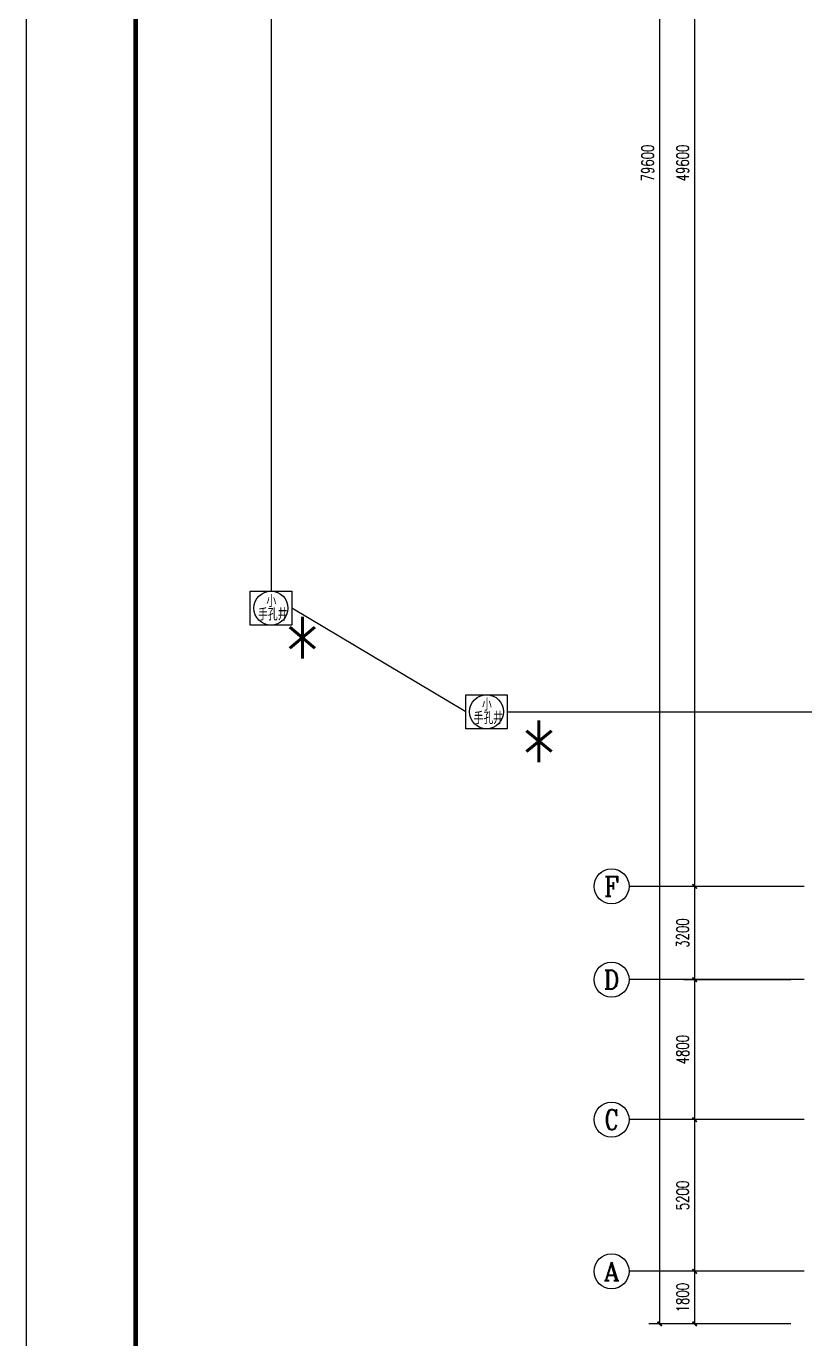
# Model space of a CAD drawing. Extents: x 1725663 to 4653551, y -550461 to 248782.
# Drawn here: x 2031892 to 2058572, y -108300 to -63298 of the extents above; entities that cross this region are included whole.
import ezdxf
from ezdxf.enums import TextEntityAlignment as Align

# ---------------------------------------------------------------- set-up
doc = ezdxf.new("R2010")
doc.units = 0
doc.header["$LTSCALE"] = 1000
for name, color, linetype in [('0-底图', 7, 'Continuous'), ('AXIS', 3, 'Continuous'), ('AXIS_TEXT', 7, 'Continuous'), ('BTTK', 7, 'Continuous'), ('D', 7, 'Continuous'), ('PUB_TITLE', 4, 'Continuous'), ('WIRE-照明', 6, 'Continuous')]:
    doc.layers.add(name, color=color, linetype=linetype)
doc.styles.add('_TCH_AXIS', font='COMPLEX', dxfattribs={"bigfont": 'GBCBIG'})
doc.styles.add('_TEL_DIM', font='SIMPLEX', dxfattribs={"width": 0.8, "height": 3.5, "bigfont": 'HZTXT'})
doc.styles.add('A_DIM_T3', font='SIMPLEX', dxfattribs={"width": 0.7, "bigfont": 'HZ'})
doc.styles.add('COMPLEX', font='COMPLEX')
doc.styles.add('HZ(TK)', font='geniso.shx', dxfattribs={"width": 0.9, "bigfont": 'hztxt.shx'})
doc.styles.add('中西文等高字体', font='tssdeng.shx', dxfattribs={"width": 0.8, "bigfont": 'tssdchn.shx'})
doc.dimstyles.new('_TCH_ARCH&&150', dxfattribs={"dimtxt": 420, "dimasz": 150, "dimexe": 375, "dimexo": 450, "dimgap": 202.5, "dimtad": 1, "dimdec": 0, "dimzin": 0, "dimdsep": 46, "dimtxsty": 'A_DIM_T3', "dimblk": 'ARCHTICK', "dimcen": 0.09, "dimclrt": 7, "dimazin": 2, "dimtfac": 1, "dimtdec": 0, "dimtix": 1, "dimtmove": 2, "dimatfit": 3, "dimfxl": 150, "dimtolj": 1, "dimtzin": 0, "dimarcsym": 0})

# ---------------------------------------------------------------- blocks, each defined once
blk = doc.blocks.new('vhtemplate_2020年新竖式图框_A0')
at = {"layer": 'PUB_TITLE', "color": 7}
blk.add_lwpolyline([(0, 0), (1189, 0), (1189, 841), (0, 841)], close=True, dxfattribs=at)
at = {"layer": 'PUB_TITLE', "const_width": 1}
blk.add_lwpolyline([(25, 10), (1179, 10), (1179, 831), (25, 831)], close=True, dxfattribs=at)
at = {"layer": 'BTTK', "color": 4, "style": 'HZ(TK)', "width": 0.9}
for tag, p in [('合作单位', (1144, 743.5)), ('建设单位', (1144, 209.5)), ('工程名称', (1144, 176.5)), ('子项名称', (1154, 160)), ('图纸名称', (1144, 141))]:
    blk.add_attdef(tag, text='', height=3.5, dxfattribs=at).set_placement(p, align=Align.MIDDLE_CENTER)
for tag, p in [('注册证书号', (1156.5, 309.01)), ('注册印章号', (1156.5, 301.01)), ('设计号', (1154, 193)), ('图别', (1137.75, 34)), ('图号', (1170.25, 34)), ('版本号', (1137.75, 26)), ('日期', (1170.25, 26))]:
    blk.add_attdef(tag, text='', height=3.5, dxfattribs=at).set_placement(p, align=Align.MIDDLE)
blk = doc.blocks.new('A$C74FB5005')
at = {"layer": 'WIRE-照明'}
blk.add_lwpolyline([(0, 1167), (1417, 1167), (1417, 0), (0, 0)], close=True, dxfattribs=at)
blk.add_circle((708, 583), 583, dxfattribs=at)
at = {"layer": 'BTTK', "style": '中西文等高字体', "width": 0.7}
for s, height, p in [('小', 417, (552, 618)), ('手孔井', 416.7, (267, 158))]:
    blk.add_text(s, height=height, dxfattribs=at).set_placement(p)
blk = doc.blocks.new('jhgj')
at = {"layer": 'WIRE-照明'}
for p, q in [((2546712, -50047), (2546712, -79603)), ((2553390, -83736), (2547420, -80186)), ((2554807, -83736), (2572962, -83736))]:
    blk.add_line(p, q, dxfattribs=at)
for p in [(2546003, -80769), (2553390, -84320)]:
    blk.add_blockref('A$C74FB5005', p, dxfattribs=at)
at = {"layer": 'D', "style": '_TEL_DIM', "width": 0.8}
for p in [(2547103, -82985), (2555209, -86535)]:
    blk.add_text('*', height=2500, dxfattribs=at).set_placement(p)
blk = doc.blocks.new('_ArchTick')
at = {"color": 0, "linetype": 'ByBlock', "const_width": 0.4}
blk.add_lwpolyline([(-0.5, -0.5), (0.5, 0.5)], dxfattribs=at)
blk = doc.blocks.new('*D681')
at = {"layer": 'AXIS', "color": 0, "lineweight": -2, "transparency": 16777216}
for p, q in [((1494857, 52945), (1489982, 52945)), ((1490357, -26655), (1490357, 52945)), ((1494857, -26655), (1489982, -26655))]:
    blk.add_line(p, q, dxfattribs=at)
at = {"layer": 'Defpoints', "color": 0, "transparency": 16777216}
for p in [(1490357, 52945), (1495307, 52945), (1495307, -26655)]:
    blk.add_point(p, dxfattribs=at)
at = {"layer": 'AXIS', "color": 0, "lineweight": -2, "transparency": 16777216, "xscale": 150, "yscale": 150, "zscale": 150}
for p, rotation in [((1490357, 52945), 90), ((1490357, -26655), 270)]:
    blk.add_blockref('_ArchTick', p, dxfattribs=dict(at, rotation=rotation))
at = {"layer": 'AXIS', "color": 7, "transparency": 16777216, "insert": (1489944, 13145), "char_height": 420, "attachment_point": 5, "rotation": 90, "style": 'A_DIM_T3'}
blk.add_mtext('\\A1;79600', dxfattribs=at)
blk = doc.blocks.new('*D682')
at = {"layer": 'AXIS', "color": 0, "lineweight": -2, "transparency": 16777216}
for p, q in [((1494857, -24855), (1491182, -24855)), ((1491557, -26655), (1491557, -24855)), ((1494857, -26655), (1491182, -26655))]:
    blk.add_line(p, q, dxfattribs=at)
at = {"layer": 'Defpoints', "color": 0, "transparency": 16777216}
for p in [(1491557, -24855), (1495307, -24855), (1495307, -26655)]:
    blk.add_point(p, dxfattribs=at)
at = {"layer": 'AXIS', "color": 0, "lineweight": -2, "transparency": 16777216, "xscale": 150, "yscale": 150, "zscale": 150}
for p, rotation in [((1491557, -24855), 90), ((1491557, -26655), 270)]:
    blk.add_blockref('_ArchTick', p, dxfattribs=dict(at, rotation=rotation))
at = {"layer": 'AXIS', "color": 7, "transparency": 16777216, "insert": (1491144, -25755), "char_height": 420, "attachment_point": 5, "rotation": 90, "style": 'A_DIM_T3'}
blk.add_mtext('\\A1;1800', dxfattribs=at)
blk = doc.blocks.new('*D683')
at = {"layer": 'AXIS', "color": 0, "lineweight": -2, "transparency": 16777216}
for p, q in [((1494857, -19655), (1491182, -19655)), ((1491557, -24855), (1491557, -19655)), ((1494857, -24855), (1491182, -24855))]:
    blk.add_line(p, q, dxfattribs=at)
at = {"layer": 'Defpoints', "color": 0, "transparency": 16777216}
for p in [(1491557, -19655), (1495307, -19655), (1495307, -24855)]:
    blk.add_point(p, dxfattribs=at)
at = {"layer": 'AXIS', "color": 0, "lineweight": -2, "transparency": 16777216, "xscale": 150, "yscale": 150, "zscale": 150}
for p, rotation in [((1491557, -19655), 90), ((1491557, -24855), 270)]:
    blk.add_blockref('_ArchTick', p, dxfattribs=dict(at, rotation=rotation))
at = {"layer": 'AXIS', "color": 7, "transparency": 16777216, "insert": (1491144, -22255), "char_height": 420, "attachment_point": 5, "rotation": 90, "style": 'A_DIM_T3'}
blk.add_mtext('\\A1;5200', dxfattribs=at)
blk = doc.blocks.new('*D684')
at = {"layer": 'AXIS', "color": 0, "lineweight": -2, "transparency": 16777216}
for p, q in [((1494857, -14855), (1491182, -14855)), ((1491557, -19655), (1491557, -14855)), ((1494857, -19655), (1491182, -19655))]:
    blk.add_line(p, q, dxfattribs=at)
at = {"layer": 'Defpoints', "color": 0, "transparency": 16777216}
for p in [(1491557, -14855), (1495307, -14855), (1495307, -19655)]:
    blk.add_point(p, dxfattribs=at)
at = {"layer": 'AXIS', "color": 0, "lineweight": -2, "transparency": 16777216, "xscale": 150, "yscale": 150, "zscale": 150}
for p, rotation in [((1491557, -14855), 90), ((1491557, -19655), 270)]:
    blk.add_blockref('_ArchTick', p, dxfattribs=dict(at, rotation=rotation))
at = {"layer": 'AXIS', "color": 7, "transparency": 16777216, "insert": (1491144, -17255), "char_height": 420, "attachment_point": 5, "rotation": 90, "style": 'A_DIM_T3'}
blk.add_mtext('\\A1;4800', dxfattribs=at)
blk = doc.blocks.new('*D685')
at = {"layer": 'AXIS', "color": 0, "lineweight": -2, "transparency": 16777216}
for p, q in [((1494857, -11655), (1491182, -11655)), ((1491557, -14855), (1491557, -11655)), ((1494857, -14855), (1491182, -14855))]:
    blk.add_line(p, q, dxfattribs=at)
at = {"layer": 'Defpoints', "color": 0, "transparency": 16777216}
for p in [(1491557, -11655), (1495307, -11655), (1495307, -14855)]:
    blk.add_point(p, dxfattribs=at)
at = {"layer": 'AXIS', "color": 0, "lineweight": -2, "transparency": 16777216, "xscale": 150, "yscale": 150, "zscale": 150}
for p, rotation in [((1491557, -11655), 90), ((1491557, -14855), 270)]:
    blk.add_blockref('_ArchTick', p, dxfattribs=dict(at, rotation=rotation))
at = {"layer": 'AXIS', "color": 7, "transparency": 16777216, "insert": (1491144, -13255), "char_height": 420, "attachment_point": 5, "rotation": 90, "style": 'A_DIM_T3'}
blk.add_mtext('\\A1;3200', dxfattribs=at)
blk = doc.blocks.new('*D686')
at = {"layer": 'AXIS', "color": 0, "lineweight": -2, "transparency": 16777216}
for p, q in [((1494857, 37945), (1491182, 37945)), ((1491557, -11655), (1491557, 37945)), ((1494857, -11655), (1491182, -11655))]:
    blk.add_line(p, q, dxfattribs=at)
at = {"layer": 'Defpoints', "color": 0, "transparency": 16777216}
for p in [(1491557, 37945), (1495307, 37945), (1495307, -11655)]:
    blk.add_point(p, dxfattribs=at)
at = {"layer": 'AXIS', "color": 0, "lineweight": -2, "transparency": 16777216, "xscale": 150, "yscale": 150, "zscale": 150}
for p, rotation in [((1491557, 37945), 90), ((1491557, -11655), 270)]:
    blk.add_blockref('_ArchTick', p, dxfattribs=dict(at, rotation=rotation))
at = {"layer": 'AXIS', "color": 7, "transparency": 16777216, "insert": (1491144, 13145), "char_height": 420, "attachment_point": 5, "rotation": 90, "style": 'A_DIM_T3'}
blk.add_mtext('\\A1;49600', dxfattribs=at)
blk = doc.blocks.new('_AXISO')
blk.add_circle((0, 0), 0.5)
at = {"layer": 'AXIS_TEXT', "style": 'COMPLEX', "width": 1.041667}
blk.add_attdef('A', text='', height=0.56, dxfattribs=at).set_placement((-0.25, -0.28), (0.25, -0.28), align=Align.FIT)
blk = doc.blocks.new('ghj')
at = {"layer": 'AXIS'}
for p, q in [((1495307, -11654.7), (1489307, -11654.7)), ((1495307, -14854.7), (1489307, -14854.7)), ((1495307, -19654.7), (1489307, -19654.7)), ((1495307, -24854.7), (1489307, -24854.7))]:
    blk.add_line(p, q, dxfattribs=at)
ref = blk.add_blockref('_AXISO', (1488707, -11654.7), dxfattribs=dict(at, xscale=1200, yscale=1200, zscale=1200))
ref.add_attrib('A', 'F', dxfattribs={"layer": 'AXIS_TEXT', "height": 668.2, "style": '_TCH_AXIS'}).set_placement((1488452.5, -11988.8), (1488961.5, -11988.8), align=Align.FIT)
ref = blk.add_blockref('_AXISO', (1488707, -14854.7), dxfattribs=dict(at, xscale=1200, yscale=1200, zscale=1200))
ref.add_attrib('A', 'D', dxfattribs={"layer": 'AXIS_TEXT', "height": 652.9, "style": '_TCH_AXIS'}).set_placement((1488442.7, -15181.2), (1488971.3, -15181.2), align=Align.FIT)
ref = blk.add_blockref('_AXISO', (1488707, -19654.7), dxfattribs=dict(at, xscale=1200, yscale=1200, zscale=1200))
ref.add_attrib('A', 'C', dxfattribs={"layer": 'AXIS_TEXT', "height": 683.5, "style": '_TCH_AXIS'}).set_placement((1488462.9, -19996.5), (1488951.1, -19996.5), align=Align.FIT)
ref = blk.add_blockref('_AXISO', (1488707, -24854.7), dxfattribs=dict(at, xscale=1200, yscale=1200, zscale=1200))
ref.add_attrib('A', 'A', dxfattribs={"layer": 'AXIS_TEXT', "height": 637.8, "style": '_TCH_AXIS'}).set_placement((1488433.7, -25173.6), (1488980.3, -25173.6), align=Align.FIT)
for p1, p2, distance, picture, middle in [((1495307, -26654.7), (1495307, 52945.3), 4950, '*D681', (1489944.5, 13145.3)), ((1495307, -11654.7), (1495307, 37945.3), 3750, '*D686', (1491144.5, 13145.3)), ((1495307, -14854.7), (1495307, -11654.7), 3750, '*D685', (1491144.5, -13254.7)), ((1495307, -19654.7), (1495307, -14854.7), 3750, '*D684', (1491144.5, -17254.7)), ((1495307, -24854.7), (1495307, -19654.7), 3750, '*D683', (1491144.5, -22254.7)), ((1495307, -26654.7), (1495307, -24854.7), 3750, '*D682', (1491144.5, -25754.7))]:
    dim = blk.add_aligned_dim(p1=p1, p2=p2, distance=distance, dimstyle='_TCH_ARCH&&150', dxfattribs=at)
    dim.commit()
    dim.dimension.update_dxf_attribs({"geometry": picture, "text_midpoint": middle})

msp = doc.modelspace()

# ---------------------------------------------------------------- block references
at = {"layer": '0-底图', "xscale": 150, "yscale": 150, "zscale": 150}
msp.add_blockref('vhtemplate_2020年新竖式图框_A0', (2031892, -131412), dxfattribs=at)
at = {"layer": '0-底图'}
for name, p in [('ghj', (563243, -81133)), ('jhgj', (-506432, -3063))]:
    msp.add_blockref(name, p, dxfattribs=at)

doc.saveas('drawing.dxf')
